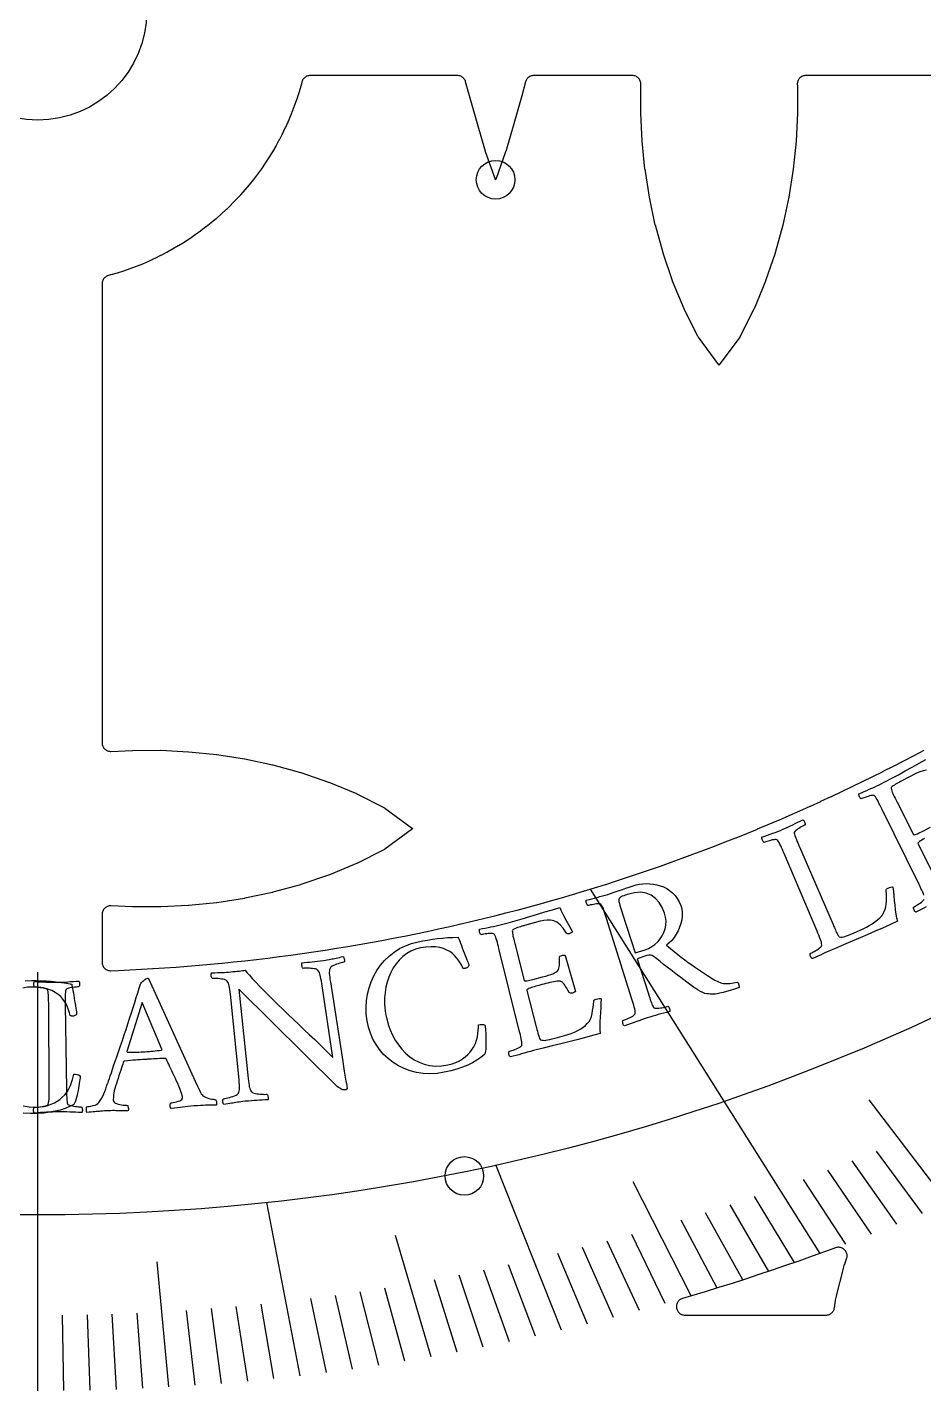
# Model space of a CAD drawing. Header units: millimetres. Extents: x -94 to 94, y -94 to 94.
# Drawn here: x -0.31 to 26.01, y -40.49 to -0.47 of the extents above; entities that cross this region are included whole.
import ezdxf

# ---------------------------------------------------------------- set-up
doc = ezdxf.new("R2010")
doc.units = ezdxf.units.MM
for name, color, linetype in [('CUT_INNER', 6, 'Continuous'), ('ENGRAVE', 7, 'Continuous'), ('ENGRAVE_FINE', 8, 'Continuous'), ('TEXT', 5, 'Continuous')]:
    doc.layers.add(name, color=color, linetype=linetype)

msp = doc.modelspace()

# ---------------------------------------------------------------- linework, layer by layer
at = {"layer": 'CUT_INNER'}
msp.add_lwpolyline([(46.5976, -1.89), (22.5506, -1.89), (22.5254, -1.8913), (22.5004, -1.8951), (22.476, -1.9014), (22.4523, -1.9102), (22.4296, -1.9213), (22.4081, -1.9346), (22.3881, -1.95), (22.3698, -1.9674), (22.3533, -1.9865), (22.3388, -2.0072), (22.3265, -2.0293), (22.3165, -2.0525), (22.3088, -2.0766), (22.3037, -2.1013), (22.301, -2.1264), (22.3009, -2.1517), (22.3017, -2.1677), (22.3018, -2.1734), (22.3024, -2.9892), (22.3023, -2.9954), (22.2626, -3.8108), (22.2622, -3.8173), (22.1798, -4.6324), (22.1789, -4.6391), (22.0517, -5.4541), (22.0504, -5.4609), (21.876, -6.2757), (21.8743, -6.2827), (21.6502, -7.0974), (21.648, -7.1045), (21.3708, -7.9189), (21.368, -7.9265), (21.0313, -8.74), (21.0273, -8.7488), (20.6147, -9.5616), (20.6122, -9.5661), (20.6093, -9.5704), (20.0078, -10.383), (20.0042, -10.3875), (20.0005, -10.383), (19.3991, -9.5704), (19.3961, -9.5661), (19.3936, -9.5616), (18.981, -8.7488), (18.977, -8.74), (18.6404, -7.9265), (18.6375, -7.9189), (18.3603, -7.1045), (18.3581, -7.0974), (18.1341, -6.2827), (18.1324, -6.2757), (17.9579, -5.4609), (17.9567, -5.4541), (17.8294, -4.6391), (17.8285, -4.6324), (17.7462, -3.8173), (17.7457, -3.8108), (17.706, -2.9954), (17.7059, -2.9892), (17.7065, -2.1734), (17.7067, -2.1677), (17.7074, -2.1517), (17.7073, -2.1264), (17.7047, -2.1013), (17.6995, -2.0766), (17.6919, -2.0525), (17.6818, -2.0293), (17.6695, -2.0072), (17.655, -1.9865), (17.6385, -1.9674), (17.6202, -1.95), (17.6002, -1.9346), (17.5787, -1.9213), (17.556, -1.9102), (17.5323, -1.9014), (17.5079, -1.8951), (17.4829, -1.8913), (17.4577, -1.89), (14.5639, -1.89), (14.5389, -1.8913), (14.5141, -1.895), (14.4899, -1.9012), (14.4663, -1.9098), (14.4438, -1.9208), (14.4225, -1.9339), (14.4025, -1.9491), (14.3842, -1.9662), (14.3677, -1.9851), (14.3532, -2.0055), (14.3408, -2.0272), (14.3306, -2.0501), (14.3228, -2.0739), (14.2112, -2.4814), (13.9798, -3.3033), (13.9794, -3.3046), (13.7399, -4.1221), (13.7376, -4.1292), (13.4457, -4.9414), (13.4436, -4.9466), (13.4414, -4.9414), (13.1495, -4.1292), (13.1472, -4.1221), (12.9077, -3.3046), (12.9073, -3.3033), (12.6764, -2.483), (12.5643, -2.0739), (12.5565, -2.0501), (12.5463, -2.0272), (12.5339, -2.0055), (12.5194, -1.9851), (12.5029, -1.9662), (12.4846, -1.9491), (12.4647, -1.9339), (12.4433, -1.9208), (12.4208, -1.9098), (12.3972, -1.9012), (12.373, -1.895), (12.3482, -1.8913), (12.3232, -1.89), (8.0007, -1.89), (7.9755, -1.8913), (7.9505, -1.8951), (7.9261, -1.9014), (7.9024, -1.9101), (7.8797, -1.9212), (7.8583, -1.9345), (7.8383, -1.9499), (7.82, -1.9673), (7.8035, -1.9864), (7.789, -2.007), (7.7766, -2.0291), (7.7666, -2.0522), (7.7589, -2.0763), (7.7419, -2.1409), (7.7411, -2.1438), (7.6871, -2.3302), (7.6862, -2.3332), (7.6275, -2.5182), (7.6266, -2.5211), (7.5635, -2.7046), (7.5624, -2.7075), (7.4948, -2.8894), (7.4937, -2.8923), (7.4216, -3.0725), (7.4205, -3.0753), (7.344, -3.2537), (7.3428, -3.2565), (7.2619, -3.4329), (7.2606, -3.4357), (7.1755, -3.6101), (7.1741, -3.6129), (7.0847, -3.7851), (7.0833, -3.7878), (6.9897, -3.9579), (6.9882, -3.9605), (6.8905, -4.1282), (6.8889, -4.1308), (6.7871, -4.2961), (6.7854, -4.2987), (6.6796, -4.4613), (6.6779, -4.4639), (6.5681, -4.6239), (6.5664, -4.6264), (6.4527, -4.7837), (6.4508, -4.7862), (6.3333, -4.9406), (6.3314, -4.943), (6.2102, -5.0946), (6.2082, -5.0969), (6.0833, -5.2454), (6.0813, -5.2478), (5.9527, -5.3931), (5.9506, -5.3954), (5.8186, -5.5376), (5.8164, -5.5398), (5.6809, -5.6787), (5.6787, -5.6809), (5.5398, -5.8164), (5.5376, -5.8186), (5.3954, -5.9506), (5.3931, -5.9527), (5.2478, -6.0813), (5.2454, -6.0833), (5.0969, -6.2082), (5.0946, -6.2102), (4.943, -6.3314), (4.9406, -6.3333), (4.7862, -6.4508), (4.7837, -6.4527), (4.6264, -6.5664), (4.6239, -6.5681), (4.4639, -6.6779), (4.4613, -6.6796), (4.2987, -6.7854), (4.2961, -6.7871), (4.1308, -6.8889), (4.1282, -6.8905), (3.9605, -6.9882), (3.9579, -6.9897), (3.7878, -7.0833), (3.7851, -7.0847), (3.6129, -7.1741), (3.6101, -7.1755), (3.4357, -7.2606), (3.4329, -7.2619), (3.2565, -7.3428), (3.2537, -7.344), (3.0753, -7.4205), (3.0725, -7.4216), (2.8923, -7.4937), (2.8894, -7.4948), (2.7075, -7.5624), (2.7046, -7.5635), (2.5211, -7.6266), (2.5182, -7.6275), (2.3332, -7.6862), (2.3302, -7.6871), (2.1438, -7.7411), (2.1409, -7.7419), (2.0763, -7.7589), (2.0522, -7.7666), (2.0291, -7.7766), (2.007, -7.789), (1.9864, -7.8035), (1.9673, -7.82), (1.9499, -7.8383), (1.9345, -7.8583), (1.9212, -7.8797), (1.9101, -7.9024), (1.9014, -7.9261), (1.8951, -7.9505), (1.8913, -7.9755), (1.89, -8.0007), (1.89, -21.4755), (1.8913, -21.5008), (1.8951, -21.5257), (1.9014, -21.5502), (1.9102, -21.5739), (1.9213, -21.5966), (1.9346, -21.618), (1.95, -21.638), (1.9674, -21.6564), (1.9865, -21.6729), (2.0072, -21.6874), (2.0293, -21.6997), (2.0525, -21.7097), (2.0766, -21.7173), (2.1013, -21.7225), (2.1264, -21.7252), (2.1517, -21.7253), (2.7878, -21.6955), (2.7935, -21.6953), (3.6093, -21.6947), (3.6155, -21.6948), (4.4309, -21.7345), (4.4374, -21.735), (5.2525, -21.8173), (5.2592, -21.8182), (6.0742, -21.9455), (6.081, -21.9467), (6.8958, -22.1212), (6.9028, -22.1229), (7.7175, -22.3469), (7.7246, -22.3491), (8.539, -22.6263), (8.5465, -22.6292), (9.3601, -22.9658), (9.3689, -22.9698), (10.1816, -23.3824), (10.1862, -23.3849), (10.1905, -23.3879), (11.0031, -23.9893), (11.0076, -23.993), (11.0031, -23.9966), (10.1905, -24.5981), (10.1862, -24.601), (10.1816, -24.6036), (9.3689, -25.0161), (9.3601, -25.0201), (8.5465, -25.3568), (8.539, -25.3596), (7.7246, -25.6368), (7.7175, -25.639), (6.9028, -25.8631), (6.8958, -25.8648), (6.081, -26.0392), (6.0742, -26.0405), (5.2592, -26.1678), (5.2525, -26.1686), (4.4374, -26.251), (4.4309, -26.2514), (3.6155, -26.2911), (3.6093, -26.2912), (2.7935, -26.2906), (2.7878, -26.2905), (2.1517, -26.2607), (2.1264, -26.2608), (2.1013, -26.2634), (2.0766, -26.2686), (2.0525, -26.2762), (2.0293, -26.2863), (2.0072, -26.2986), (1.9865, -26.313), (1.9674, -26.3295), (1.95, -26.3479), (1.9346, -26.3679), (1.9213, -26.3893), (1.9102, -26.412), (1.9014, -26.4357), (1.8951, -26.4602), (1.8913, -26.4852), (1.89, -26.5104), (1.89, -27.9151), (1.8913, -27.9403), (1.895, -27.9651), (1.9013, -27.9895), (1.91, -28.0131), (1.921, -28.0357), (1.9342, -28.0571), (1.9495, -28.0771), (1.9668, -28.0954), (1.9858, -28.1119), (2.0063, -28.1264), (2.0282, -28.1388), (2.0513, -28.1489), (2.0752, -28.1566), (2.0998, -28.1619), (2.1248, -28.1647), (2.15, -28.1649), (2.3699, -28.1562), (2.3714, -28.1561), (2.7083, -28.1406), (2.7098, -28.1405), (3.0466, -28.1229), (3.0482, -28.1228), (3.3848, -28.1032), (3.3863, -28.1031), (3.7229, -28.0814), (3.7244, -28.0813), (4.0608, -28.0575), (4.0623, -28.0574), (4.3986, -28.0316), (4.4001, -28.0314), (4.7362, -28.0035), (4.7377, -28.0034), (5.0736, -27.9734), (5.0752, -27.9733), (5.4109, -27.9413), (5.4124, -27.9411), (5.7479, -27.907), (5.7494, -27.9069), (6.0847, -27.8707), (6.0862, -27.8706), (6.4213, -27.8324), (6.4228, -27.8322), (6.7577, -27.7919), (6.7592, -27.7917), (7.0938, -27.7494), (7.0953, -27.7492), (7.4296, -27.7049), (7.4311, -27.7047), (7.7651, -27.6583), (7.7666, -27.658), (8.1004, -27.6096), (8.1019, -27.6094), (8.4353, -27.5589), (8.4368, -27.5586), (8.77, -27.5061), (8.7715, -27.5058), (9.1043, -27.4512), (9.1058, -27.451), (9.4382, -27.3943), (9.4397, -27.3941), (9.7718, -27.3354), (9.7733, -27.3351), (10.1051, -27.2744), (10.1066, -27.2741), (10.4379, -27.2114), (10.4394, -27.2111), (10.7704, -27.1463), (10.7719, -27.146), (11.1024, -27.0792), (11.1039, -27.0789), (11.4341, -27.0101), (11.4356, -27.0098), (11.7653, -26.9389), (11.7668, -26.9386), (12.0961, -26.8657), (12.0976, -26.8654), (12.4264, -26.7905), (12.4279, -26.7901), (12.7562, -26.7132), (12.7577, -26.7129), (13.0856, -26.6339), (13.0871, -26.6336), (13.4144, -26.5526), (13.4159, -26.5523), (13.7428, -26.4693), (13.7443, -26.4689), (14.0707, -26.384), (14.0721, -26.3836), (14.398, -26.2966), (14.3995, -26.2962), (14.7247, -26.2073), (14.7262, -26.2069), (15.051, -26.1159), (15.0524, -26.1155), (15.3766, -26.0226), (15.3781, -26.0222), (15.7017, -25.9272), (15.7032, -25.9268), (16.0262, -25.8299), (16.0276, -25.8295), (16.3501, -25.7306), (16.3515, -25.7301), (16.6733, -25.6293), (16.6748, -25.6288), (16.996, -25.526), (16.9974, -25.5255), (17.318, -25.4207), (17.3194, -25.4202), (17.6393, -25.3134), (17.6408, -25.3129), (17.96, -25.2042), (17.9614, -25.2037), (18.28, -25.093), (18.2814, -25.0925), (18.5993, -24.9799), (18.6008, -24.9794), (18.9179, -24.8648), (18.9194, -24.8643), (19.2358, -24.7477), (19.2373, -24.7472), (19.553, -24.6287), (19.5544, -24.6282), (19.8695, -24.5078), (19.8709, -24.5072), (20.1852, -24.3849), (20.1866, -24.3843), (20.5001, -24.2601), (20.5015, -24.2595), (20.8143, -24.1333), (20.8157, -24.1327), (21.1276, -24.0047), (21.1291, -24.0041), (21.4402, -23.8741), (21.4416, -23.8735), (21.752, -23.7415), (21.7534, -23.7409), (22.063, -23.6071), (22.0644, -23.6065), (22.3731, -23.4708), (22.3745, -23.4702), (22.6824, -23.3326), (22.6838, -23.3319), (22.9908, -23.1924), (22.9922, -23.1918), (23.2984, -23.0504), (23.2998, -23.0498), (23.6051, -22.9065), (23.6064, -22.9059), (23.9109, -22.7607), (23.9122, -22.7601), (24.2158, -22.6131), (24.2171, -22.6124), (24.5198, -22.4636), (24.5211, -22.4629), (24.8228, -22.3122), (24.8242, -22.3115), (25.1249, -22.159), (25.1263, -22.1583), (25.4261, -22.0039), (25.4275, -22.0032), (25.7264, -21.8469), (25.7277, -21.8462), (26.0256, -21.6882)], dxfattribs=at)
msp.add_lwpolyline([(18.9075, -37.7907), (18.8852, -37.801), (18.864, -37.8135), (18.8441, -37.828), (18.8257, -37.8444), (18.809, -37.8625), (18.7942, -37.8822), (18.7814, -37.9032), (18.7708, -37.9254), (18.7623, -37.9485), (18.7562, -37.9723), (18.7525, -37.9967), (18.7511, -38.0212), (18.7522, -38.0458), (18.7557, -38.0702), (18.7616, -38.0941), (18.7698, -38.1173), (18.7802, -38.1396), (18.7928, -38.1607), (18.8074, -38.1805), (18.8239, -38.1988), (18.8421, -38.2154), (18.8618, -38.2301), (18.8829, -38.2428), (18.9052, -38.2533), (18.9283, -38.2617), (18.9522, -38.2677), (18.9766, -38.2713), (19.0011, -38.2725), (23.1444, -38.2725), (23.1681, -38.2714), (23.1916, -38.268), (23.2147, -38.2624), (23.2371, -38.2547), (23.2587, -38.2449), (23.2792, -38.2331), (23.2986, -38.2193), (23.3165, -38.2038), (23.3329, -38.1867), (23.3476, -38.1681), (23.3605, -38.1482), (23.3715, -38.1272), (23.3804, -38.1052), (23.3871, -38.0825), (23.3917, -38.0592), (23.4243, -37.8397), (23.4253, -37.8336), (23.4495, -37.7123), (23.4508, -37.7063), (23.6521, -36.9026), (23.6538, -36.8967), (23.6897, -36.7784), (23.6916, -36.7725), (23.748, -36.6149), (23.7551, -36.5913), (23.7599, -36.5671), (23.7623, -36.5426), (23.7623, -36.518), (23.7598, -36.4935), (23.755, -36.4693), (23.7478, -36.4458), (23.7383, -36.423), (23.7266, -36.4014), (23.7128, -36.3809), (23.6971, -36.362), (23.6796, -36.3446), (23.6605, -36.3291), (23.6399, -36.3155), (23.6181, -36.304), (23.5953, -36.2947), (23.5717, -36.2877), (23.5475, -36.2831), (23.523, -36.2809), (23.4984, -36.2811), (23.4739, -36.2837), (23.4497, -36.2887), (23.4262, -36.2961), (23.129, -36.4055), (22.7394, -36.5462), (22.3491, -36.6846), (21.9579, -36.8205), (21.5658, -36.954), (21.173, -37.0852), (20.7794, -37.2139), (20.3849, -37.3402), (19.9897, -37.464), (19.5938, -37.5855), (19.1971, -37.7045), (18.9308, -37.7826)], close=True, dxfattribs=at)
msp.add_circle((0, 0), 3.2, dxfattribs=at)
at = {"layer": 'ENGRAVE'}
for points in [[(22.9705, -36.4631), (16.2323, -25.7669)], [(0, -40.492), (0, -28.207)], [(15.3762, -38.7173), (13.4489, -33.8643)], [(7.7056, -40.0508), (6.7278, -34.9682)]]:
    msp.add_lwpolyline(points, dxfattribs=at)
for centre, radius in [((0, 27.004), 62.3363), ((13.4436, -4.9474), 0.567), ((12.5259, -34.1882), 0.567)]:
    msp.add_circle(centre, radius, dxfattribs=at)
at = {"layer": 'ENGRAVE_FINE'}
for points in [[(26.7229, -34.9767), (24.4121, -31.9522)], [(25.9754, -35.2937), (24.6248, -33.4585)], [(25.2263, -35.6007), (23.9109, -33.7444)], [(19.1859, -37.7078), (17.4847, -34.3643)], [(23.7238, -36.1854), (22.48, -34.2883)], [(24.4758, -35.8979), (23.196, -34.0209)], [(22.2159, -36.7312), (21.0453, -34.7956)], [(21.4601, -36.9896), (20.3265, -35.0358)], [(19.945, -37.4779), (18.8866, -35.4891)], [(20.7031, -37.2385), (19.607, -35.2669)], [(11.5476, -39.4969), (10.5064, -35.9357)], [(18.4257, -37.9283), (17.4438, -35.9071)], [(16.9026, -38.3414), (15.9984, -36.2902)], [(17.6646, -38.1395), (16.7214, -36.103)], [(3.8549, -40.3819), (3.5044, -36.7102)], [(14.6118, -38.8915), (13.826, -36.7999)], [(16.1398, -38.534), (15.2748, -36.4687)], [(13.081, -39.2124), (12.3753, -37.0971)], [(13.8467, -39.0565), (13.1009, -36.9527)], [(10.0122, -39.7453), (9.4693, -37.5904)], [(10.7801, -39.6256), (10.1963, -37.4796)], [(12.3146, -39.3592), (11.6494, -37.233)], [(6.936, -40.1347), (6.5585, -37.9505)], [(8.4749, -39.9579), (8.0144, -37.787)], [(9.2437, -39.8561), (8.742, -37.6928)], [(0.7711, -40.4876), (0.729, -38.2767)], [(1.5422, -40.4744), (1.458, -38.2645)], [(2.3132, -40.4524), (2.1869, -38.2441)], [(3.0841, -40.4215), (2.9158, -38.2156)], [(4.6255, -40.3334), (4.3733, -38.1341)], [(5.3959, -40.276), (5.1019, -38.0811)], [(6.1661, -40.2098), (5.8303, -38.0199)]]:
    msp.add_lwpolyline(points, dxfattribs=at)
at = {"layer": 'TEXT'}
for points in [[(26.0191, -25.9501), (26.0025, -25.904), (25.9813, -25.8544), (25.9571, -25.8021), (25.9315, -25.748), (25.9047, -25.6921), (25.8765, -25.6343), (24.7829, -23.4098), (24.7543, -23.352), (24.7262, -23.2961), (24.6986, -23.242), (24.6715, -23.1897), (24.6448, -23.1413), (24.6183, -23.0991), (24.592, -23.063), (24.566, -23.0329), (24.5517, -23.0213), (24.5299, -23.0159), (24.5004, -23.0167), (24.4632, -23.0237), (24.4221, -23.0345), (24.3804, -23.0467), (24.3383, -23.0604), (24.2957, -23.0755), (24.2562, -23.0903), (24.2237, -23.103), (24.198, -23.1135), (24.1792, -23.122), (24.1662, -23.1126), (24.1529, -23.0984), (24.1392, -23.0794), (24.1252, -23.0556), (24.1134, -23.0308), (24.1064, -23.0086), (24.1043, -22.989), (24.1069, -22.972), (24.1845, -22.9381), (24.2615, -22.9046), (24.3381, -22.8717), (24.4141, -22.8393), (24.4892, -22.8067), (24.5632, -22.7734), (24.636, -22.7392), (24.7077, -22.7043), (24.7077, -22.7043), (24.8866, -22.6138), (25.073, -22.5161), (25.2668, -22.4112), (25.4679, -22.2991), (25.6717, -22.1844), (25.8736, -22.0723), (26.0735, -21.9626)], [(26.0895, -22.2759), (25.9932, -22.2931), (25.8962, -22.324), (25.7983, -22.3686), (25.3739, -22.588), (25.3557, -22.5976), (25.3312, -22.6107), (25.3006, -22.6273), (25.2638, -22.6475), (25.2248, -22.6696), (25.1876, -22.6921), (25.1521, -22.7149), (25.1183, -22.7379), (25.0898, -22.7603), (25.0698, -22.7807), (25.0584, -22.7993), (25.0557, -22.8161), (25.0632, -22.8481), (25.0743, -22.8832), (25.089, -22.9216), (25.1073, -22.9631), (25.1277, -23.0065), (25.1488, -23.0504), (25.1705, -23.0948), (25.1928, -23.1397), (25.2017, -23.1573), (25.2095, -23.1729), (25.2163, -23.1865), (25.2222, -23.1981), (25.7079, -24.1649), (25.717, -24.1723), (25.7335, -24.1736), (25.7576, -24.1685), (25.7891, -24.1572), (25.8252, -24.1419), (25.863, -24.125), (25.9023, -24.1063), (25.9432, -24.0859), (26.2089, -23.9502)], [(26.0336, -24.2834), (25.9927, -24.3062), (25.9551, -24.3282), (25.9207, -24.3493), (25.8896, -24.3695), (25.8646, -24.3886), (25.8487, -24.4059), (25.8418, -24.4217), (25.844, -24.4357), (26.3403, -25.4237)], [(26.0843, -26.2905), (26.0118, -26.3302), (25.9375, -26.3695), (25.8612, -26.4084), (25.783, -26.4468), (25.7675, -26.4386), (25.7531, -26.4249), (25.7399, -26.4057), (25.7278, -26.381), (25.7181, -26.3552), (25.712, -26.3326), (25.7095, -26.3131), (25.7107, -26.2969), (25.7302, -26.2869), (25.756, -26.2725), (25.7881, -26.2539), (25.8265, -26.231), (25.8671, -26.2053), (25.9058, -26.1784), (25.9427, -26.1502), (25.9778, -26.1209), (26.0071, -26.0929), (26.027, -26.0687)], [(-0.3722, -28.4613), (-0.1723, -28.4525), (-0.1723, -28.4525), (-0.0349, -28.4542), (0.1058, -28.4586), (0.2497, -28.4656), (0.3969, -28.4751), (0.5462, -28.4887), (0.6968, -28.5078), (0.8487, -28.5325), (1.0018, -28.5626), (1.0032, -28.5702), (1.0073, -28.593), (1.0142, -28.6309), (1.0239, -28.6841), (1.0352, -28.7474), (1.047, -28.8159), (1.0593, -28.8897), (1.072, -28.9686), (1.0848, -29.0482), (1.0972, -29.1241), (1.1092, -29.1964), (1.1208, -29.2649), (1.1308, -29.3247), (1.138, -29.3708), (1.1425, -29.4032), (1.1441, -29.422), (1.1443, -29.4339), (1.1388, -29.4459), (1.1275, -29.458), (1.1105, -29.4702), (1.0901, -29.481), (1.069, -29.4888), (1.0471, -29.4937), (1.0244, -29.4956), (1.0049, -29.4948), (0.9868, -29.4918), (0.9701, -29.4865), (0.9549, -29.479), (0.9465, -29.442), (0.934, -29.3961), (0.9175, -29.3414), (0.8969, -29.2778), (0.8699, -29.2091), (0.8345, -29.1391), (0.7904, -29.0676), (0.738, -28.9948), (0.6751, -28.924), (0.6, -28.8589), (0.5126, -28.7994), (0.413, -28.7455), (0.2989, -28.7007), (0.168, -28.6687), (0.0202, -28.6495), (-0.1445, -28.6428), (-0.2944, -28.6513), (-0.4374, -28.6777)], [(-0.4245, -32.1271), (-0.2501, -32.1576), (-0.0631, -32.1679), (0.0678, -32.1627), (0.1883, -32.1469), (0.2986, -32.1204), (0.3985, -32.0834), (0.4892, -32.0393), (0.5719, -31.9913), (0.6464, -31.9397), (0.7129, -31.8843), (0.793, -31.8037), (0.8608, -31.7188), (0.9164, -31.6295), (0.9598, -31.5359), (0.994, -31.4432), (1.0224, -31.3565), (1.0448, -31.2759), (1.0613, -31.2013), (1.1106, -31.1988), (1.158, -31.2054), (1.2032, -31.2208), (1.2465, -31.2451), (1.2458, -31.2712), (1.2426, -31.3077), (1.2371, -31.3546), (1.2292, -31.412), (1.2195, -31.4759), (1.2088, -31.5425), (1.1969, -31.6117), (1.184, -31.6835), (1.17, -31.7545), (1.1552, -31.8215), (1.1395, -31.8844), (1.123, -31.9433), (1.1062, -31.9949), (1.0901, -32.036), (1.0744, -32.0668), (1.0593, -32.0871), (0.9355, -32.1505), (0.8029, -32.2056), (0.6618, -32.2523), (0.512, -32.2906), (0.3513, -32.3204), (0.1776, -32.3416), (-0.0091, -32.3541), (-0.2087, -32.3578), (-0.4223, -32.3472)]]:
    msp.add_lwpolyline(points, dxfattribs=at)
for points in [[(23.3492, -26.8031), (23.3519, -26.8092), (23.3551, -26.8167), (23.359, -26.8256), (23.3634, -26.8358), (23.3748, -26.8622), (23.3879, -26.8924), (23.4027, -26.9263), (23.419, -26.9639), (23.4361, -27.0025), (23.4532, -27.039), (23.4702, -27.0735), (23.4872, -27.1061), (23.5034, -27.1339), (23.518, -27.1543), (23.531, -27.1672), (23.5425, -27.1728), (23.5792, -27.1773), (23.6174, -27.1767), (23.657, -27.1709), (23.6982, -27.16), (23.7455, -27.1435), (23.8038, -27.121), (23.8731, -27.0923), (23.9532, -27.0575), (24.2564, -26.9221), (24.3343, -26.8843), (24.414, -26.8403), (24.4954, -26.7901), (24.5784, -26.7336), (24.6564, -26.6735), (24.7228, -26.6126), (24.7774, -26.5507), (24.8203, -26.488), (24.8507, -26.4272), (24.8762, -26.3604), (24.8968, -26.2877), (24.9124, -26.209), (24.9217, -26.1226), (24.9236, -26.0265), (24.9178, -25.9208), (24.9045, -25.8055), (24.9066, -25.7873), (24.9173, -25.7699), (24.9367, -25.7533), (24.9647, -25.7376), (25.0101, -25.7186), (25.0493, -25.7074), (25.0823, -25.704), (25.1092, -25.7085), (25.1225, -25.8359), (25.1356, -25.9675), (25.1483, -26.1032), (25.1608, -26.2433), (25.1748, -26.3792), (25.1924, -26.5027), (25.2136, -26.6139), (25.2385, -26.7126), (25.0217, -26.8131), (24.8045, -26.9111), (24.5871, -27.0066), (24.3693, -27.0994), (24.1447, -27.1944), (23.9064, -27.2958), (23.6544, -27.4037), (23.3886, -27.5177), (23.2965, -27.5576), (23.2098, -27.5964), (23.1283, -27.634), (23.052, -27.6705), (22.9774, -27.7061), (22.901, -27.7412), (22.8226, -27.7757), (22.7424, -27.8096), (22.7274, -27.8006), (22.7138, -27.7861), (22.7017, -27.7662), (22.691, -27.7409), (22.6827, -27.7145), (22.6779, -27.6916), (22.6766, -27.672), (22.6787, -27.6559), (22.6987, -27.647), (22.7252, -27.6341), (22.7583, -27.6173), (22.7979, -27.5966), (22.8399, -27.5732), (22.8801, -27.5485), (22.9185, -27.5225), (22.9552, -27.4952), (22.986, -27.4689), (23.0072, -27.4458), (23.0187, -27.426), (23.0205, -27.4095), (23.0155, -27.3701), (23.006, -27.3269), (22.9921, -27.28), (22.9737, -27.2293), (22.9524, -27.1757), (22.9299, -27.1203), (22.9063, -27.0629), (22.8814, -27.0037), (21.9144, -24.7213), (21.8891, -24.662), (21.8641, -24.6046), (21.8396, -24.549), (21.8155, -24.4953), (21.7915, -24.4455), (21.7674, -24.4018), (21.7432, -24.3643), (21.7189, -24.3328), (21.7053, -24.3204), (21.6838, -24.3138), (21.6543, -24.3129), (21.6168, -24.3178), (21.5751, -24.3263), (21.5328, -24.3362), (21.49, -24.3475), (21.4466, -24.3602), (21.4064, -24.3727), (21.3732, -24.3835), (21.347, -24.3926), (21.3278, -24.4), (21.3153, -24.3899), (21.3028, -24.375), (21.2902, -24.3553), (21.2775, -24.3308), (21.2672, -24.3053), (21.2615, -24.2827), (21.2604, -24.2631), (21.264, -24.2463), (21.3433, -24.2167), (21.4221, -24.1876), (21.5004, -24.159), (21.5781, -24.131), (21.655, -24.1027), (21.7307, -24.0735), (21.8053, -24.0435), (21.8788, -24.0127), (21.9536, -23.98), (22.027, -23.9465), (22.0988, -23.9123), (22.1692, -23.8775), (22.2397, -23.842), (22.3119, -23.8061), (22.3859, -23.7697), (22.4615, -23.7329), (22.4761, -23.7418), (22.4897, -23.7561), (22.5021, -23.7758), (22.5134, -23.8009), (22.5224, -23.827), (22.528, -23.8497), (22.5302, -23.869), (22.5289, -23.885), (22.5103, -23.8939), (22.4856, -23.9066), (22.4549, -23.9232), (22.4181, -23.9437), (22.3792, -23.9663), (22.3419, -23.9893), (22.3064, -24.0128), (22.2727, -24.0366), (22.2441, -24.06), (22.2242, -24.0821), (22.213, -24.1027), (22.2106, -24.122), (22.2163, -24.1544), (22.2254, -24.1901), (22.2379, -24.2292), (22.2538, -24.2717), (22.2721, -24.3169), (22.2915, -24.3639), (22.3122, -24.4129), (22.334, -24.4637), (22.3376, -24.4719), (22.3411, -24.4801), (22.3447, -24.4883), (22.3482, -24.4964), (22.3518, -24.5046), (22.3553, -24.5128), (22.3589, -24.521), (22.3624, -24.5292)], [(17.4815, -25.6692), (17.5722, -25.6433), (17.6668, -25.6246), (17.7653, -25.613), (17.8678, -25.6085), (17.9717, -25.6115), (18.0744, -25.6227), (18.1759, -25.642), (18.2762, -25.6694), (18.3735, -25.7058), (18.4658, -25.752), (18.553, -25.8083), (18.6352, -25.8745), (18.7102, -25.9514), (18.7758, -26.0399), (18.8318, -26.1401), (18.8783, -26.2519), (18.9062, -26.3516), (18.9202, -26.4546), (18.9204, -26.561), (18.9066, -26.6707), (18.8809, -26.7805), (18.8454, -26.8874), (18.8002, -26.9913), (18.7452, -27.0922), (18.6826, -27.187), (18.6146, -27.2724), (18.5414, -27.3485), (18.4628, -27.4153), (18.5747, -27.5095), (18.6838, -27.599), (18.7901, -27.6839), (18.8935, -27.7643), (18.9963, -27.8418), (19.1005, -27.9182), (19.2063, -27.9937), (19.3135, -28.0682), (19.4247, -28.1439), (19.5422, -28.2232), (19.6661, -28.306), (19.7964, -28.3922), (19.8833, -28.444), (19.9693, -28.4849), (20.0544, -28.5151), (20.1386, -28.5344), (20.2264, -28.5424), (20.3224, -28.5386), (20.4266, -28.5229), (20.539, -28.4953), (20.5532, -28.5055), (20.565, -28.5221), (20.5744, -28.5452), (20.5813, -28.5748), (20.5861, -28.6043), (20.5894, -28.6272), (20.591, -28.6436), (20.5911, -28.6535), (20.4572, -28.7015), (20.334, -28.7424), (20.2217, -28.7763), (20.1202, -28.8034), (20.0301, -28.8241), (19.9521, -28.8392), (19.8862, -28.8487), (19.8324, -28.8527), (19.7965, -28.851), (19.7538, -28.8482), (19.7042, -28.8442), (19.6479, -28.8391), (19.5869, -28.8284), (19.5234, -28.8079), (19.4573, -28.7777), (19.3887, -28.7377), (19.3584, -28.7171), (19.3174, -28.6885), (19.2657, -28.6518), (19.2033, -28.6069), (19.1323, -28.5552), (19.0547, -28.4978), (18.9706, -28.4347), (18.88, -28.3659), (18.7846, -28.293), (18.6863, -28.2175), (18.585, -28.1393), (18.4807, -28.0586), (18.3759, -27.9767), (18.2732, -27.8952), (18.1724, -27.8142), (18.0736, -27.7336), (18.0366, -27.713), (17.9926, -27.704), (17.9417, -27.7066), (17.8837, -27.7209), (17.5985, -27.8133), (17.9292, -28.8434), (17.932, -28.8519), (17.9347, -28.8604), (17.9374, -28.8688), (17.9401, -28.8773), (17.9429, -28.8858), (17.9456, -28.8943), (17.9483, -28.9028), (17.951, -28.9113), (17.9681, -28.9638), (17.9847, -29.0137), (18.0008, -29.0609), (18.0166, -29.1056), (18.0324, -29.1468), (18.0487, -29.1835), (18.0656, -29.2157), (18.083, -29.2435), (18.0975, -29.2541), (18.1204, -29.2611), (18.1517, -29.2647), (18.1913, -29.2648), (18.2357, -29.262), (18.2808, -29.2569), (18.3269, -29.2495), (18.3738, -29.2399), (18.4173, -29.2297), (18.4534, -29.2209), (18.4819, -29.2133), (18.5028, -29.2069), (18.515, -29.2178), (18.5267, -29.2335), (18.538, -29.254), (18.549, -29.2794), (18.5574, -29.3055), (18.5612, -29.3285), (18.5604, -29.3484), (18.5549, -29.365), (18.4676, -29.3876), (18.3823, -29.4098), (18.2988, -29.4317), (18.2172, -29.4532), (18.1362, -29.4752), (18.0545, -29.4985), (17.9719, -29.523), (17.8886, -29.5489), (17.8075, -29.575), (17.726, -29.6023), (17.6441, -29.6308), (17.5618, -29.6605), (17.4789, -29.691), (17.3953, -29.7219), (17.3111, -29.7533), (17.2262, -29.7852), (17.2121, -29.7747), (17.2, -29.759), (17.1899, -29.7379), (17.1817, -29.7117), (17.1761, -29.6847), (17.1736, -29.6614), (17.1742, -29.6418), (17.1779, -29.6259), (17.1987, -29.619), (17.2263, -29.6088), (17.2609, -29.5954), (17.3024, -29.5787), (17.3465, -29.5595), (17.3889, -29.5389), (17.4297, -29.5168), (17.4689, -29.4933), (17.5022, -29.4701), (17.5255, -29.4493), (17.5389, -29.4307), (17.5424, -29.4145), (17.5413, -29.3747), (17.5361, -29.3308), (17.5268, -29.2827), (17.5135, -29.2305), (17.4976, -29.1751), (17.4807, -29.1177), (17.4628, -29.0583), (17.4439, -28.9969), (16.7012, -26.6319), (16.6819, -26.5704), (16.6628, -26.5108), (16.6438, -26.4531), (16.6251, -26.3973), (16.6062, -26.3454), (16.5865, -26.2995), (16.5661, -26.2598), (16.545, -26.2261), (16.5328, -26.2124), (16.512, -26.2037), (16.4827, -26.1999), (16.445, -26.2011), (16.4028, -26.2054), (16.3602, -26.2109), (16.3174, -26.2176), (16.2741, -26.2256), (16.2341, -26.2338), (16.2008, -26.241), (16.1743, -26.2473), (16.1546, -26.2527), (16.1432, -26.2414), (16.1322, -26.2253), (16.1217, -26.2044), (16.1115, -26.1788), (16.1037, -26.1524), (16.1002, -26.1294), (16.1011, -26.1097), (16.1063, -26.0934), (16.188, -26.0719), (16.2688, -26.0508), (16.3487, -26.0304), (16.4276, -26.0105), (16.5057, -25.9903), (16.5831, -25.969), (16.6598, -25.9467), (16.7358, -25.9233), (16.8156, -25.8976), (16.8981, -25.8702), (16.9833, -25.8409), (17.0714, -25.8098), (17.1641, -25.777), (17.2633, -25.7427), (17.3691, -25.7067), (17.4815, -25.6692)], [(18.4001, -26.4756), (18.3293, -26.3078), (18.2407, -26.1643), (18.1344, -26.0447), (18.0106, -25.9492), (17.8675, -25.8851), (17.703, -25.8601), (17.517, -25.8739), (17.3092, -25.9262), (17.2818, -25.9356), (17.2482, -25.9477), (17.2084, -25.9626), (17.1623, -25.9803), (17.1191, -25.9997), (17.0878, -26.02), (17.0682, -26.0411), (17.0606, -26.0631), (17.0605, -26.0961), (17.0657, -26.1372), (17.076, -26.1863), (17.0916, -26.2436), (17.11, -26.305), (17.1288, -26.3666), (17.1481, -26.4285), (17.1679, -26.4906), (17.544, -27.6435), (17.8339, -27.5496), (17.9364, -27.5091), (18.0324, -27.4569), (18.1216, -27.393), (18.2042, -27.3174), (18.2772, -27.2325), (18.338, -27.1406), (18.3867, -27.0417), (18.4231, -26.9359), (18.4444, -26.8251), (18.4476, -26.7115), (18.4328, -26.595), (18.4001, -26.4756)], [(13.618, -26.8099), (13.812, -26.7593), (14.0149, -26.7033), (14.2265, -26.6419), (14.4468, -26.5749), (14.6703, -26.506), (14.8913, -26.4392), (15.1099, -26.3743), (15.3261, -26.3115), (15.3705, -26.4108), (15.4158, -26.5052), (15.462, -26.5948), (15.5091, -26.6794), (15.5564, -26.7624), (15.6036, -26.847), (15.6506, -26.9332), (15.6974, -27.0209), (15.6848, -27.0381), (15.6664, -27.0531), (15.642, -27.066), (15.6118, -27.0767), (15.5794, -27.0833), (15.5537, -27.0826), (15.535, -27.0744), (15.523, -27.0589), (15.4305, -26.9196), (15.3381, -26.8135), (15.2458, -26.7405), (15.1534, -26.7006), (15.0592, -26.6839), (14.9615, -26.6803), (14.8601, -26.69), (14.755, -26.7128), (14.2938, -26.8374), (14.2739, -26.8428), (14.2472, -26.8505), (14.2138, -26.8603), (14.1736, -26.8722), (14.1308, -26.8856), (14.0896, -26.8996), (14.0501, -26.9143), (14.0122, -26.9298), (13.9796, -26.9455), (13.9557, -26.9613), (13.9407, -26.9771), (13.9345, -26.9929), (13.935, -27.0257), (13.9384, -27.0624), (13.9447, -27.103), (13.9537, -27.1475), (13.9645, -27.1942), (13.9758, -27.2416), (13.9876, -27.2896), (13.9999, -27.3382), (14.0048, -27.3572), (14.0092, -27.3742), (14.013, -27.3889), (14.0162, -27.4015), (14.2861, -28.4492), (14.2934, -28.4584), (14.3094, -28.4631), (14.3339, -28.4633), (14.3672, -28.4589), (14.4057, -28.4516), (14.4462, -28.443), (14.4885, -28.4331), (14.5328, -28.4219), (14.8213, -28.3455), (14.9145, -28.3196), (14.9963, -28.2952), (15.0668, -28.2722), (15.1259, -28.2507), (15.1751, -28.2291), (15.2159, -28.2059), (15.2483, -28.1812), (15.2723, -28.1549), (15.29, -28.1257), (15.3034, -28.0923), (15.3127, -28.0546), (15.3177, -28.0127), (15.3199, -27.965), (15.3208, -27.91), (15.3204, -27.8477), (15.3186, -27.7779), (15.3207, -27.7584), (15.3326, -27.7416), (15.3542, -27.7275), (15.3856, -27.7159), (15.4172, -27.709), (15.4449, -27.7069), (15.4687, -27.7099), (15.4887, -27.7177), (15.7866, -28.7702), (15.7752, -28.7842), (15.7572, -28.797), (15.7328, -28.8085), (15.7019, -28.8188), (15.6702, -28.825), (15.6435, -28.8243), (15.6218, -28.8169), (15.6052, -28.8027), (15.5653, -28.7334), (15.5303, -28.6747), (15.5002, -28.6266), (15.4751, -28.589), (15.4535, -28.5595), (15.4342, -28.5356), (15.4173, -28.5172), (15.4026, -28.5043), (15.3888, -28.4948), (15.3741, -28.4867), (15.3587, -28.48), (15.3426, -28.4746), (15.3209, -28.4693), (15.2905, -28.4682), (15.2514, -28.4715), (15.2036, -28.479), (15.1503, -28.4893), (15.0947, -28.501), (15.0368, -28.514), (14.9766, -28.5284), (14.9162, -28.5433), (14.8577, -28.558), (14.801, -28.5726), (14.7461, -28.587), (14.708, -28.5972), (14.6675, -28.6085), (14.6246, -28.6208), (14.5794, -28.634), (14.5346, -28.6476), (14.4931, -28.6611), (14.4551, -28.6745), (14.4204, -28.6877), (14.392, -28.701), (14.3727, -28.7146), (14.3627, -28.7285), (14.3618, -28.7427), (14.6376, -29.8134), (14.6393, -29.8199), (14.6413, -29.8278), (14.6437, -29.8372), (14.6465, -29.848), (14.6578, -29.8911), (14.671, -29.9399), (14.686, -29.9943), (14.7028, -30.0544), (14.7201, -30.1102), (14.7364, -30.1517), (14.7518, -30.1788), (14.7662, -30.1916), (14.8017, -30.2018), (14.8395, -30.2071), (14.8796, -30.2077), (14.9219, -30.2033), (14.9713, -30.1945), (15.0324, -30.1813), (15.1053, -30.1639), (15.1898, -30.142), (15.4639, -30.0685), (15.5648, -30.0383), (15.6635, -30.0032), (15.7601, -29.9631), (15.8544, -29.918), (15.9419, -29.8697), (16.0179, -29.8198), (16.0824, -29.7683), (16.1355, -29.7154), (16.1857, -29.653), (16.2261, -29.5837), (16.2565, -29.5075), (16.2771, -29.4244), (16.2919, -29.3364), (16.3048, -29.2454), (16.3161, -29.1515), (16.3255, -29.0545), (16.3305, -29.0368), (16.3438, -29.0213), (16.3655, -29.008), (16.3956, -28.9969), (16.4434, -28.9852), (16.4839, -28.9803), (16.517, -28.9821), (16.5429, -28.9907), (16.5361, -29.1186), (16.5284, -29.2506), (16.5197, -29.3868), (16.5101, -29.527), (16.5027, -29.6635), (16.5007, -29.7882), (16.5042, -29.9013), (16.5133, -30.0027), (16.2834, -30.0681), (16.0536, -30.1308), (15.8239, -30.191), (15.5943, -30.2486), (15.3575, -30.3072), (15.1063, -30.3701), (14.8405, -30.4371), (14.5601, -30.5081), (14.463, -30.5332), (14.3712, -30.5579), (14.2848, -30.5822), (14.2038, -30.6063), (14.1245, -30.6298), (14.0435, -30.6525), (13.9608, -30.6743), (13.8762, -30.6952), (13.8628, -30.684), (13.8517, -30.6675), (13.8428, -30.646), (13.8362, -30.6193), (13.8322, -30.592), (13.831, -30.5686), (13.8327, -30.549), (13.8373, -30.5334), (13.8585, -30.5277), (13.8867, -30.5192), (13.922, -30.5078), (13.9644, -30.4935), (14.0096, -30.477), (14.0531, -30.4589), (14.0951, -30.4392), (14.1356, -30.418), (14.1702, -30.3969), (14.1947, -30.3774), (14.2092, -30.3597), (14.2136, -30.3436), (14.2148, -30.3039), (14.2122, -30.2598), (14.2058, -30.2112), (14.1955, -30.1583), (14.1829, -30.1021), (14.1694, -30.0438), (14.155, -29.9834), (14.1397, -29.921), (13.5421, -27.5153), (13.5264, -27.4528), (13.5108, -27.3922), (13.4953, -27.3334), (13.4799, -27.2766), (13.464, -27.2237), (13.447, -27.1768), (13.429, -27.1359), (13.4099, -27.101), (13.3984, -27.0866), (13.3782, -27.0767), (13.3492, -27.0713), (13.3115, -27.0702), (13.2689, -27.0721), (13.2256, -27.0752), (13.1815, -27.0797), (13.1367, -27.0854), (13.095, -27.0915), (13.0606, -27.097), (13.0332, -27.1019), (13.0131, -27.1061), (13.0024, -27.0942), (12.9923, -27.0775), (12.983, -27.0561), (12.9743, -27.0299), (12.9681, -27.0031), (12.966, -26.9799), (12.968, -26.9603), (12.9742, -26.9443), (13.0572, -26.9275), (13.1396, -26.9111), (13.2213, -26.8952), (13.3025, -26.8796), (13.3828, -26.8637), (13.4622, -26.8468), (13.5406, -26.8289), (13.618, -26.8099)], [(11.1712, -27.3159), (11.3062, -27.2895), (11.4448, -27.265), (11.587, -27.2424), (11.733, -27.2217), (11.882, -27.2044), (12.0333, -27.1924), (12.187, -27.1854), (12.3431, -27.1836), (12.346, -27.1908), (12.3547, -27.2122), (12.3692, -27.248), (12.3896, -27.298), (12.4136, -27.3577), (12.4391, -27.4224), (12.4662, -27.492), (12.4948, -27.5667), (12.5236, -27.642), (12.5513, -27.7138), (12.5778, -27.782), (12.6032, -27.8467), (12.6252, -27.9032), (12.6417, -27.9469), (12.6526, -27.9777), (12.6581, -27.9957), (12.6608, -28.0073), (12.6578, -28.0202), (12.6492, -28.0344), (12.635, -28.0498), (12.6173, -28.0646), (12.5982, -28.0766), (12.5778, -28.0858), (12.556, -28.0923), (12.5367, -28.0955), (12.5184, -28.0963), (12.501, -28.0945), (12.4845, -28.0903), (12.4688, -28.0557), (12.4472, -28.0134), (12.4198, -27.9632), (12.3866, -27.9052), (12.3462, -27.8435), (12.2971, -27.7821), (12.2395, -27.7212), (12.1732, -27.6606), (12.0972, -27.6042), (12.0103, -27.5559), (11.9127, -27.5155), (11.8041, -27.483), (11.6833, -27.4625), (11.5486, -27.458), (11.4, -27.4694), (11.2374, -27.4965), (11.0924, -27.5355), (10.9578, -27.5906), (10.8335, -27.6617), (10.7195, -27.7492), (10.6159, -27.8499), (10.523, -27.9613), (10.4409, -28.0832), (10.3695, -28.2157), (10.3092, -28.3559), (10.2603, -28.5006), (10.2229, -28.6499), (10.197, -28.8039), (10.1828, -28.9592), (10.1802, -29.1128), (10.1894, -29.2646), (10.2105, -29.4147), (10.2461, -29.5796), (10.2927, -29.7411), (10.3504, -29.899), (10.4193, -30.0534), (10.4991, -30.201), (10.5895, -30.3387), (10.6904, -30.4664), (10.8021, -30.5841), (10.9239, -30.6889), (11.0554, -30.7781), (11.1966, -30.8515), (11.3474, -30.9092), (11.5073, -30.9479), (11.6758, -30.9644), (11.8527, -30.9587), (12.0379, -30.9305), (12.1649, -30.8987), (12.2797, -30.8585), (12.3823, -30.81), (12.4725, -30.7534), (12.5523, -30.6916), (12.6233, -30.6278), (12.6857, -30.562), (12.7395, -30.4942), (12.8014, -30.399), (12.8504, -30.302), (12.8866, -30.2032), (12.9099, -30.1027), (12.9245, -30.005), (12.9345, -29.9143), (12.94, -29.8308), (12.9408, -29.7544), (12.9887, -29.7419), (13.0363, -29.7386), (13.0838, -29.7445), (13.1311, -29.7595), (13.1357, -29.7851), (13.1401, -29.8214), (13.1443, -29.8685), (13.1483, -29.9263), (13.1519, -29.9909), (13.155, -30.0582), (13.1575, -30.1284), (13.1595, -30.2013), (13.1604, -30.2737), (13.1596, -30.3423), (13.1571, -30.4071), (13.153, -30.4681), (13.1472, -30.522), (13.1397, -30.5656), (13.1307, -30.5989), (13.1201, -30.6219), (13.0118, -30.7093), (12.8934, -30.7903), (12.7647, -30.8649), (12.6259, -30.933), (12.4747, -30.995), (12.309, -31.0513), (12.1288, -31.1017), (11.9342, -31.1462), (11.723, -31.1795), (11.5169, -31.1916), (11.3161, -31.1828), (11.121, -31.1529), (10.9336, -31.1041), (10.7562, -31.0386), (10.589, -30.9564), (10.432, -30.8576), (10.2868, -30.7444), (10.1552, -30.6187), (10.0371, -30.4806), (9.9324, -30.3302), (9.8427, -30.1694), (9.7696, -30.0001), (9.7128, -29.8223), (9.6722, -29.6361), (9.6471, -29.4355), (9.6405, -29.2382), (9.6523, -29.0441), (9.6824, -28.8532), (9.7291, -28.6677), (9.7909, -28.4895), (9.8676, -28.3188), (9.9593, -28.1553), (10.0652, -28.0018), (10.1848, -27.861), (10.318, -27.7327), (10.465, -27.6168), (10.6245, -27.5158), (10.7952, -27.432), (10.9774, -27.3655), (11.1712, -27.3159)], [(5.6704, -28.1979), (5.732, -28.1916), (5.793, -28.1852), (5.8532, -28.1789), (5.9127, -28.1725), (5.9679, -28.1662), (6.0153, -28.1599), (6.0549, -28.1537), (6.0866, -28.1476), (6.1435, -28.2172), (6.2148, -28.2993), (6.3007, -28.3939), (6.4011, -28.501), (6.5135, -28.6179), (6.6352, -28.7421), (6.7662, -28.8736), (6.9067, -29.0123), (7.0536, -29.1556), (7.2036, -29.3008), (7.3569, -29.4479), (7.5133, -29.5969), (7.6706, -29.7462), (7.8264, -29.8943), (7.9805, -30.0411), (8.133, -30.1867), (8.2801, -30.3284), (8.4179, -30.4632), (8.5463, -30.5913), (8.6653, -30.7127), (8.3387, -28.5377), (8.3275, -28.4653), (8.3168, -28.4012), (8.3066, -28.3452), (8.2969, -28.2975), (8.2851, -28.2553), (8.2688, -28.216), (8.2479, -28.1797), (8.2224, -28.1463), (8.2076, -28.1337), (8.1844, -28.1227), (8.1528, -28.1133), (8.1128, -28.1055), (8.0682, -28.0993), (8.0229, -28.0946), (7.9766, -28.0916), (7.9296, -28.0901), (7.8852, -28.0899), (7.8471, -28.0907), (7.8153, -28.0924), (7.7897, -28.0951), (7.7777, -28.0801), (7.7684, -28.0613), (7.7618, -28.0388), (7.7579, -28.0125), (7.7559, -27.9863), (7.7547, -27.9642), (7.7545, -27.946), (7.7552, -27.9318), (7.8357, -27.9236), (7.9138, -27.916), (7.9896, -27.9089), (8.0629, -27.9025), (8.1372, -27.8955), (8.2159, -27.8866), (8.299, -27.8758), (8.3864, -27.8631), (8.4478, -27.8535), (8.5032, -27.8443), (8.5526, -27.8357), (8.596, -27.8276), (8.6367, -27.8195), (8.678, -27.8109), (8.7199, -27.8018), (8.7625, -27.7922), (8.8076, -27.782), (8.8573, -27.771), (8.9115, -27.7592), (8.9703, -27.7465), (8.9777, -27.7589), (8.9849, -27.7743), (8.9919, -27.7927), (8.9986, -27.8142), (9.0035, -27.8375), (9.0049, -27.8613), (9.0028, -27.8858), (8.9972, -27.9108), (8.9765, -27.9149), (8.9479, -27.9219), (8.9115, -27.9315), (8.8673, -27.944), (8.8198, -27.9586), (8.7737, -27.9748), (8.7289, -27.9927), (8.6853, -28.0121), (8.6468, -28.0323), (8.6168, -28.0523), (8.5954, -28.072), (8.5826, -28.0914), (8.5702, -28.1276), (8.5624, -28.1653), (8.5591, -28.2045), (8.5603, -28.2453), (8.565, -28.2919), (8.572, -28.3487), (8.5813, -28.4157), (8.5929, -28.4929), (8.954, -30.825), (8.9663, -30.9047), (8.9779, -30.9792), (8.9886, -31.0486), (8.9986, -31.1128), (9.0082, -31.1739), (9.0181, -31.2339), (9.0281, -31.2927), (9.0384, -31.3503), (9.0493, -31.4097), (9.0613, -31.4738), (9.0745, -31.5426), (9.0888, -31.6162), (9.0859, -31.6275), (9.0797, -31.6371), (9.0702, -31.645), (9.0574, -31.6511), (9.0439, -31.6558), (9.0326, -31.6594), (9.0234, -31.662), (9.0164, -31.6634), (9.002, -31.6638), (8.983, -31.661), (8.9594, -31.6553), (8.931, -31.6464), (8.8993, -31.6332), (8.8657, -31.6143), (8.83, -31.5896), (8.7923, -31.5592), (5.9008, -28.7058), (6.1788, -31.3304), (6.187, -31.403), (6.1955, -31.4669), (6.2042, -31.5222), (6.2131, -31.5689), (6.2241, -31.6101), (6.239, -31.6491), (6.2579, -31.6857), (6.2807, -31.7201), (6.2956, -31.7333), (6.319, -31.7451), (6.3511, -31.7557), (6.3917, -31.7649), (6.4374, -31.7728), (6.4844, -31.7795), (6.5328, -31.7847), (6.5827, -31.7887), (6.6299, -31.7913), (6.6705, -31.7923), (6.7044, -31.7918), (6.7317, -31.7898), (6.7441, -31.8048), (6.7538, -31.8232), (6.7609, -31.8448), (6.7653, -31.8697), (6.7674, -31.8949), (6.7677, -31.9173), (6.7661, -31.9369), (6.7627, -31.9538), (6.6763, -31.9578), (6.5929, -31.9618), (6.5126, -31.9657), (6.4353, -31.9695), (6.357, -31.974), (6.2735, -31.9802), (6.1849, -31.9879), (6.0911, -31.9971), (6.0273, -32.004), (5.9685, -32.0111), (5.9146, -32.0184), (5.8657, -32.0259), (5.8197, -32.0334), (5.7744, -32.0408), (5.7298, -32.0482), (5.686, -32.0554), (5.6394, -32.0628), (5.5863, -32.0709), (5.5268, -32.0794), (5.4609, -32.0886), (5.4541, -32.0758), (5.4477, -32.0599), (5.4417, -32.0411), (5.4363, -32.0192), (5.433, -31.9956), (5.4334, -31.9717), (5.4377, -31.9474), (5.4456, -31.9228), (5.4677, -31.9198), (5.4979, -31.9142), (5.5362, -31.906), (5.5826, -31.8951), (5.6327, -31.8821), (5.6823, -31.8676), (5.7314, -31.8517), (5.7799, -31.8342), (5.8231, -31.816), (5.8559, -31.7976), (5.8785, -31.7791), (5.8908, -31.7605), (5.9064, -31.7251), (5.9177, -31.6884), (5.9246, -31.6501), (5.9272, -31.6105), (5.9265, -31.5648), (5.9237, -31.5085), (5.9186, -31.4416), (5.9113, -31.3641), (5.6574, -28.8565), (5.649, -28.779), (5.6405, -28.7119), (5.6321, -28.6552), (5.6237, -28.609), (5.6134, -28.5694), (5.5995, -28.5323), (5.5819, -28.4979), (5.5606, -28.466), (5.5456, -28.4501), (5.5212, -28.4363), (5.4873, -28.4246), (5.444, -28.4149), (5.396, -28.407), (5.3478, -28.4011), (5.2994, -28.397), (5.2508, -28.3947), (5.2061, -28.3937), (5.1694, -28.3934), (5.1405, -28.3938), (5.1196, -28.395), (5.1079, -28.3722), (5.0997, -28.3491), (5.095, -28.3257), (5.0939, -28.3019), (5.095, -28.2794), (5.0972, -28.2598), (5.1002, -28.2431), (5.1043, -28.2293), (5.1959, -28.2239), (5.2783, -28.2196), (5.3516, -28.2165), (5.4158, -28.2145), (5.4765, -28.2125), (5.5391, -28.209), (5.6037, -28.2042), (5.6704, -28.1979)], [(2.0523, -31.4781), (2.0555, -31.4689), (2.0652, -31.4412), (2.0812, -31.3951), (2.1037, -31.3305), (2.1315, -31.2502), (2.1636, -31.1566), (2.1999, -31.0498), (2.2403, -30.9299), (2.2842, -30.7997), (2.331, -30.6623), (2.3805, -30.5177), (2.4327, -30.3658), (2.4862, -30.2092), (2.5397, -30.0503), (2.5931, -29.8891), (2.6464, -29.7256), (2.699, -29.5626), (2.7504, -29.403), (2.8005, -29.2467), (2.8494, -29.0938), (2.8962, -28.947), (2.94, -28.8093), (2.9807, -28.6806), (3.0186, -28.561), (3.032, -28.5357), (3.052, -28.5086), (3.0787, -28.4796), (3.1119, -28.4487), (3.1463, -28.4207), (3.1766, -28.4004), (3.2026, -28.3877), (3.2245, -28.3827), (3.2296, -28.3826), (3.2337, -28.383), (3.2368, -28.3837), (3.2388, -28.3849), (3.2409, -28.3864), (3.244, -28.3883), (3.2482, -28.3905), (3.2535, -28.393), (4.6231, -31.4087), (4.6938, -31.5566), (4.7475, -31.6671), (4.784, -31.7402), (4.8032, -31.7759), (4.8243, -31.8058), (4.8524, -31.833), (4.8875, -31.8573), (4.9296, -31.8788), (4.975, -31.8971), (5.0202, -31.9121), (5.0652, -31.9237), (5.1098, -31.932), (5.1503, -31.9376), (5.1827, -31.9413), (5.2069, -31.9431), (5.223, -31.943), (5.2346, -31.9589), (5.2429, -31.9793), (5.2477, -32.004), (5.2492, -32.0332), (5.2487, -32.0614), (5.2476, -32.0833), (5.2459, -32.0989), (5.2437, -32.1082), (5.158, -32.11), (5.0768, -32.1116), (5.0001, -32.1131), (4.9281, -32.1145), (4.8549, -32.1166), (4.7751, -32.1204), (4.6886, -32.1256), (4.5953, -32.1324), (4.4971, -32.1405), (4.4075, -32.1489), (4.3268, -32.1576), (4.2547, -32.1668), (4.1828, -32.1766), (4.1021, -32.1872), (4.0128, -32.1988), (3.9147, -32.2111), (3.9034, -32.1977), (3.8952, -32.1796), (3.8901, -32.1569), (3.8881, -32.1295), (3.8891, -32.1018), (3.8931, -32.0785), (3.9, -32.0594), (3.9098, -32.0446), (3.9406, -32.0413), (3.9787, -32.0348), (4.0243, -32.0252), (4.0771, -32.0124), (4.1291, -31.9975), (4.1718, -31.9812), (4.2054, -31.9638), (4.2297, -31.9451), (4.2393, -31.9302), (4.2454, -31.9112), (4.2483, -31.8879), (4.2478, -31.8603), (4.2431, -31.8292), (4.2329, -31.7892), (4.2171, -31.7402), (4.1958, -31.6823), (4.1704, -31.618), (4.142, -31.5498), (4.1109, -31.4777), (4.0769, -31.4017), (4.0415, -31.3243), (4.0064, -31.2479), (3.9714, -31.1727), (3.9365, -31.0985), (3.9033, -31.0282), (3.8732, -30.9643), (3.8461, -30.9069), (3.8222, -30.856), (3.8025, -30.8143), (3.7885, -30.7845), (3.7802, -30.7666), (3.7774, -30.7606), (3.7766, -30.7599), (3.7742, -30.7578), (3.7703, -30.7544), (3.7648, -30.7495), (3.7586, -30.7447), (3.7524, -30.7414), (3.7464, -30.7396), (3.7404, -30.7392), (3.6935, -30.7396), (3.6414, -30.7411), (3.5842, -30.7435), (3.5219, -30.747), (3.4582, -30.7508), (3.3966, -30.7545), (3.3373, -30.7579), (3.2801, -30.7612), (3.2654, -30.762), (3.2506, -30.7629), (3.2359, -30.7637), (3.2212, -30.7645), (3.2068, -30.7653), (3.1931, -30.7661), (3.1802, -30.7668), (3.1681, -30.7675), (3.0829, -30.7723), (3.0044, -30.777), (2.9326, -30.7816), (2.8673, -30.7862), (2.8011, -30.7914), (2.726, -30.7982), (2.6421, -30.8064), (2.5493, -30.8159), (2.546, -30.8166), (2.5421, -30.8185), (2.5374, -30.8215), (2.532, -30.8256), (2.527, -30.8297), (2.5235, -30.8327), (2.5213, -30.8344), (2.5206, -30.835), (2.5182, -30.8426), (2.5108, -30.8652), (2.4986, -30.9029), (2.4814, -30.9557), (2.4607, -31.0189), (2.438, -31.0877), (2.4133, -31.1622), (2.3864, -31.2423), (2.3594, -31.3239), (2.334, -31.4028), (2.3103, -31.4791), (2.2884, -31.5526), (2.2666, -31.6248), (2.2495, -31.6909), (2.237, -31.7509), (2.2291, -31.8047), (2.2243, -31.8529), (2.2212, -31.8958), (2.2198, -31.9334), (2.2201, -31.9657), (2.2271, -31.9965), (2.2457, -32.0235), (2.2758, -32.0467), (2.3175, -32.0661), (2.3653, -32.0818), (2.4138, -32.0942), (2.4629, -32.1031), (2.5126, -32.1087), (2.5579, -32.1119), (2.5937, -32.1141), (2.62, -32.1151), (2.6369, -32.1151), (2.6429, -32.124), (2.6485, -32.1392), (2.6537, -32.1607), (2.6583, -32.1886), (2.6615, -32.2176), (2.6623, -32.2427), (2.6605, -32.2638), (2.6564, -32.2809), (2.6008, -32.2804), (2.5494, -32.2796), (2.5022, -32.2787), (2.4592, -32.2775), (2.4182, -32.2762), (2.3772, -32.2749), (2.3362, -32.2735), (2.2953, -32.2722), (2.2511, -32.2712), (2.2005, -32.2713), (2.1436, -32.2723), (2.0802, -32.2741), (2.0163, -32.2767), (1.9577, -32.2798), (1.9044, -32.2834), (1.8564, -32.2875), (1.8111, -32.2919), (1.7658, -32.2962), (1.7205, -32.3005), (1.6751, -32.3048), (1.6268, -32.3091), (1.5724, -32.3136), (1.5119, -32.3181), (1.4453, -32.3228), (1.4398, -32.3138), (1.4356, -32.2985), (1.4328, -32.2768), (1.4314, -32.2488), (1.4315, -32.2196), (1.4331, -32.1945), (1.4364, -32.1734), (1.4413, -32.1564), (1.4731, -32.1539), (1.5143, -32.1478), (1.5649, -32.1382), (1.6248, -32.1248), (1.6837, -32.1078), (1.7316, -32.0869), (1.7685, -32.0622), (1.7942, -32.0337), (1.8359, -31.9743), (1.874, -31.9115), (1.9086, -31.8456), (1.9396, -31.7763), (1.9685, -31.7046), (1.9969, -31.6309), (2.0249, -31.5554), (2.0523, -31.4781)], [(0.5636, -28.5034), (0.6452, -28.5019), (0.7258, -28.4993), (0.8052, -28.4954), (0.8836, -28.4903), (0.9623, -28.4847), (1.0428, -28.4794), (1.1251, -28.4742), (1.2091, -28.4693), (1.2191, -28.4832), (1.2261, -28.5016), (1.2299, -28.5246), (1.2307, -28.5521), (1.229, -28.5796), (1.2255, -28.6027), (1.22, -28.6214), (1.2127, -28.6357), (1.1921, -28.6367), (1.1645, -28.639), (1.1297, -28.6425), (1.0879, -28.6472), (1.0432, -28.6531), (1, -28.66), (0.9582, -28.668), (0.9179, -28.677), (0.8825, -28.6876), (0.8557, -28.7003), (0.8374, -28.7151), (0.8277, -28.7319), (0.8205, -28.764), (0.8152, -28.8005), (0.8117, -28.8414), (0.81, -28.8868), (0.8095, -28.9354), (0.8093, -28.9864), (0.8095, -29.0395), (0.8102, -29.0948), (0.8103, -29.1037), (0.8104, -29.1127), (0.8106, -29.1216), (0.8107, -29.1305), (0.8108, -29.1394), (0.8109, -29.1483), (0.8111, -29.1572), (0.8112, -29.1662), (0.847, -31.6447), (0.8471, -31.6536), (0.8473, -31.6625), (0.8474, -31.6714), (0.8475, -31.6804), (0.8476, -31.6893), (0.8478, -31.6982), (0.8479, -31.7071), (0.848, -31.716), (0.849, -31.7712), (0.8503, -31.8237), (0.852, -31.8737), (0.854, -31.921), (0.8571, -31.965), (0.862, -32.0049), (0.8687, -32.0407), (0.8773, -32.0723), (0.8881, -32.0866), (0.9079, -32.1001), (0.9368, -32.1126), (0.9747, -32.1243), (1.0179, -32.1345), (1.0626, -32.1428), (1.1088, -32.1492), (1.1564, -32.1537), (1.2011, -32.1567), (1.2381, -32.1587), (1.2676, -32.1598), (1.2895, -32.1599), (1.2979, -32.1738), (1.3046, -32.1922), (1.3094, -32.2152), (1.3125, -32.2426), (1.3129, -32.2701), (1.3098, -32.2932), (1.3032, -32.3119), (1.2931, -32.3263), (1.2031, -32.3224), (1.115, -32.3187), (1.0288, -32.3153), (0.9445, -32.312), (0.8606, -32.3094), (0.7756, -32.3078), (0.6894, -32.3072), (0.6022, -32.3076), (0.517, -32.3089), (0.4311, -32.3113), (0.3445, -32.3147), (0.257, -32.319), (0.1689, -32.324), (0.0799, -32.3292), (-0.0098, -32.3346), (-0.1004, -32.3403), (-0.1107, -32.3261), (-0.1177, -32.3075), (-0.1213, -32.2845), (-0.1214, -32.257), (-0.1189, -32.2295), (-0.1145, -32.2065), (-0.1082, -32.1879), (-0.1001, -32.1738), (-0.0782, -32.1733), (-0.0487, -32.1717), (-0.0117, -32.1689), (0.0329, -32.165), (0.0806, -32.1596), (0.1272, -32.1522), (0.1727, -32.143), (0.217, -32.1319), (0.2556, -32.1195), (0.284, -32.1064), (0.3023, -32.0925), (0.3103, -32.078), (0.3208, -32.0397), (0.3287, -31.9962), (0.3339, -31.9475), (0.3364, -31.8936), (0.3374, -31.836), (0.338, -31.7762), (0.3382, -31.7141), (0.338, -31.6498), (0.3237, -29.1711), (0.3232, -29.1066), (0.3223, -29.044), (0.321, -28.9833), (0.3194, -28.9244), (0.3164, -28.8693), (0.311, -28.8197), (0.3031, -28.7757), (0.2927, -28.7373), (0.285, -28.7206), (0.2677, -28.7062), (0.2408, -28.6941), (0.2043, -28.6842), (0.1626, -28.676), (0.1197, -28.6688), (0.0758, -28.6628), (0.0309, -28.6578), (-0.011, -28.6539), (-0.0458, -28.6511), (-0.0735, -28.6494), (-0.0941, -28.6488), (-0.1017, -28.6347), (-0.1075, -28.6161), (-0.1116, -28.5931), (-0.1138, -28.5656), (-0.1136, -28.5381), (-0.1102, -28.5151), (-0.1036, -28.4965), (-0.0938, -28.4824), (-0.0092, -28.4856), (0.0747, -28.4891), (0.1579, -28.4928), (0.2405, -28.4968), (0.3223, -28.5003), (0.4034, -28.5026), (0.4839, -28.5036), (0.5636, -28.5034)], [(3.0648, -29.0943), (2.6193, -30.5331), (2.6195, -30.5339), (2.6202, -30.5361), (2.6212, -30.5397), (2.6228, -30.5449), (2.6246, -30.55), (2.6268, -30.5536), (2.6293, -30.5557), (2.6321, -30.5563), (2.6908, -30.5564), (2.755, -30.5558), (2.8247, -30.5545), (2.8999, -30.5524), (2.974, -30.5499), (3.0403, -30.5474), (3.099, -30.5448), (3.1498, -30.5422), (3.2157, -30.5382), (3.2783, -30.5336), (3.3374, -30.5283), (3.3933, -30.5224), (3.4487, -30.5162), (3.5067, -30.5097), (3.5673, -30.503), (3.6304, -30.4961), (3.6356, -30.4948), (3.6397, -30.4917), (3.6425, -30.4869), (3.6441, -30.4803), (3.645, -30.4737), (3.6456, -30.469), (3.646, -30.4662), (3.6461, -30.4653)]]:
    msp.add_lwpolyline(points, close=True, dxfattribs=at)

doc.saveas('drawing.dxf')
